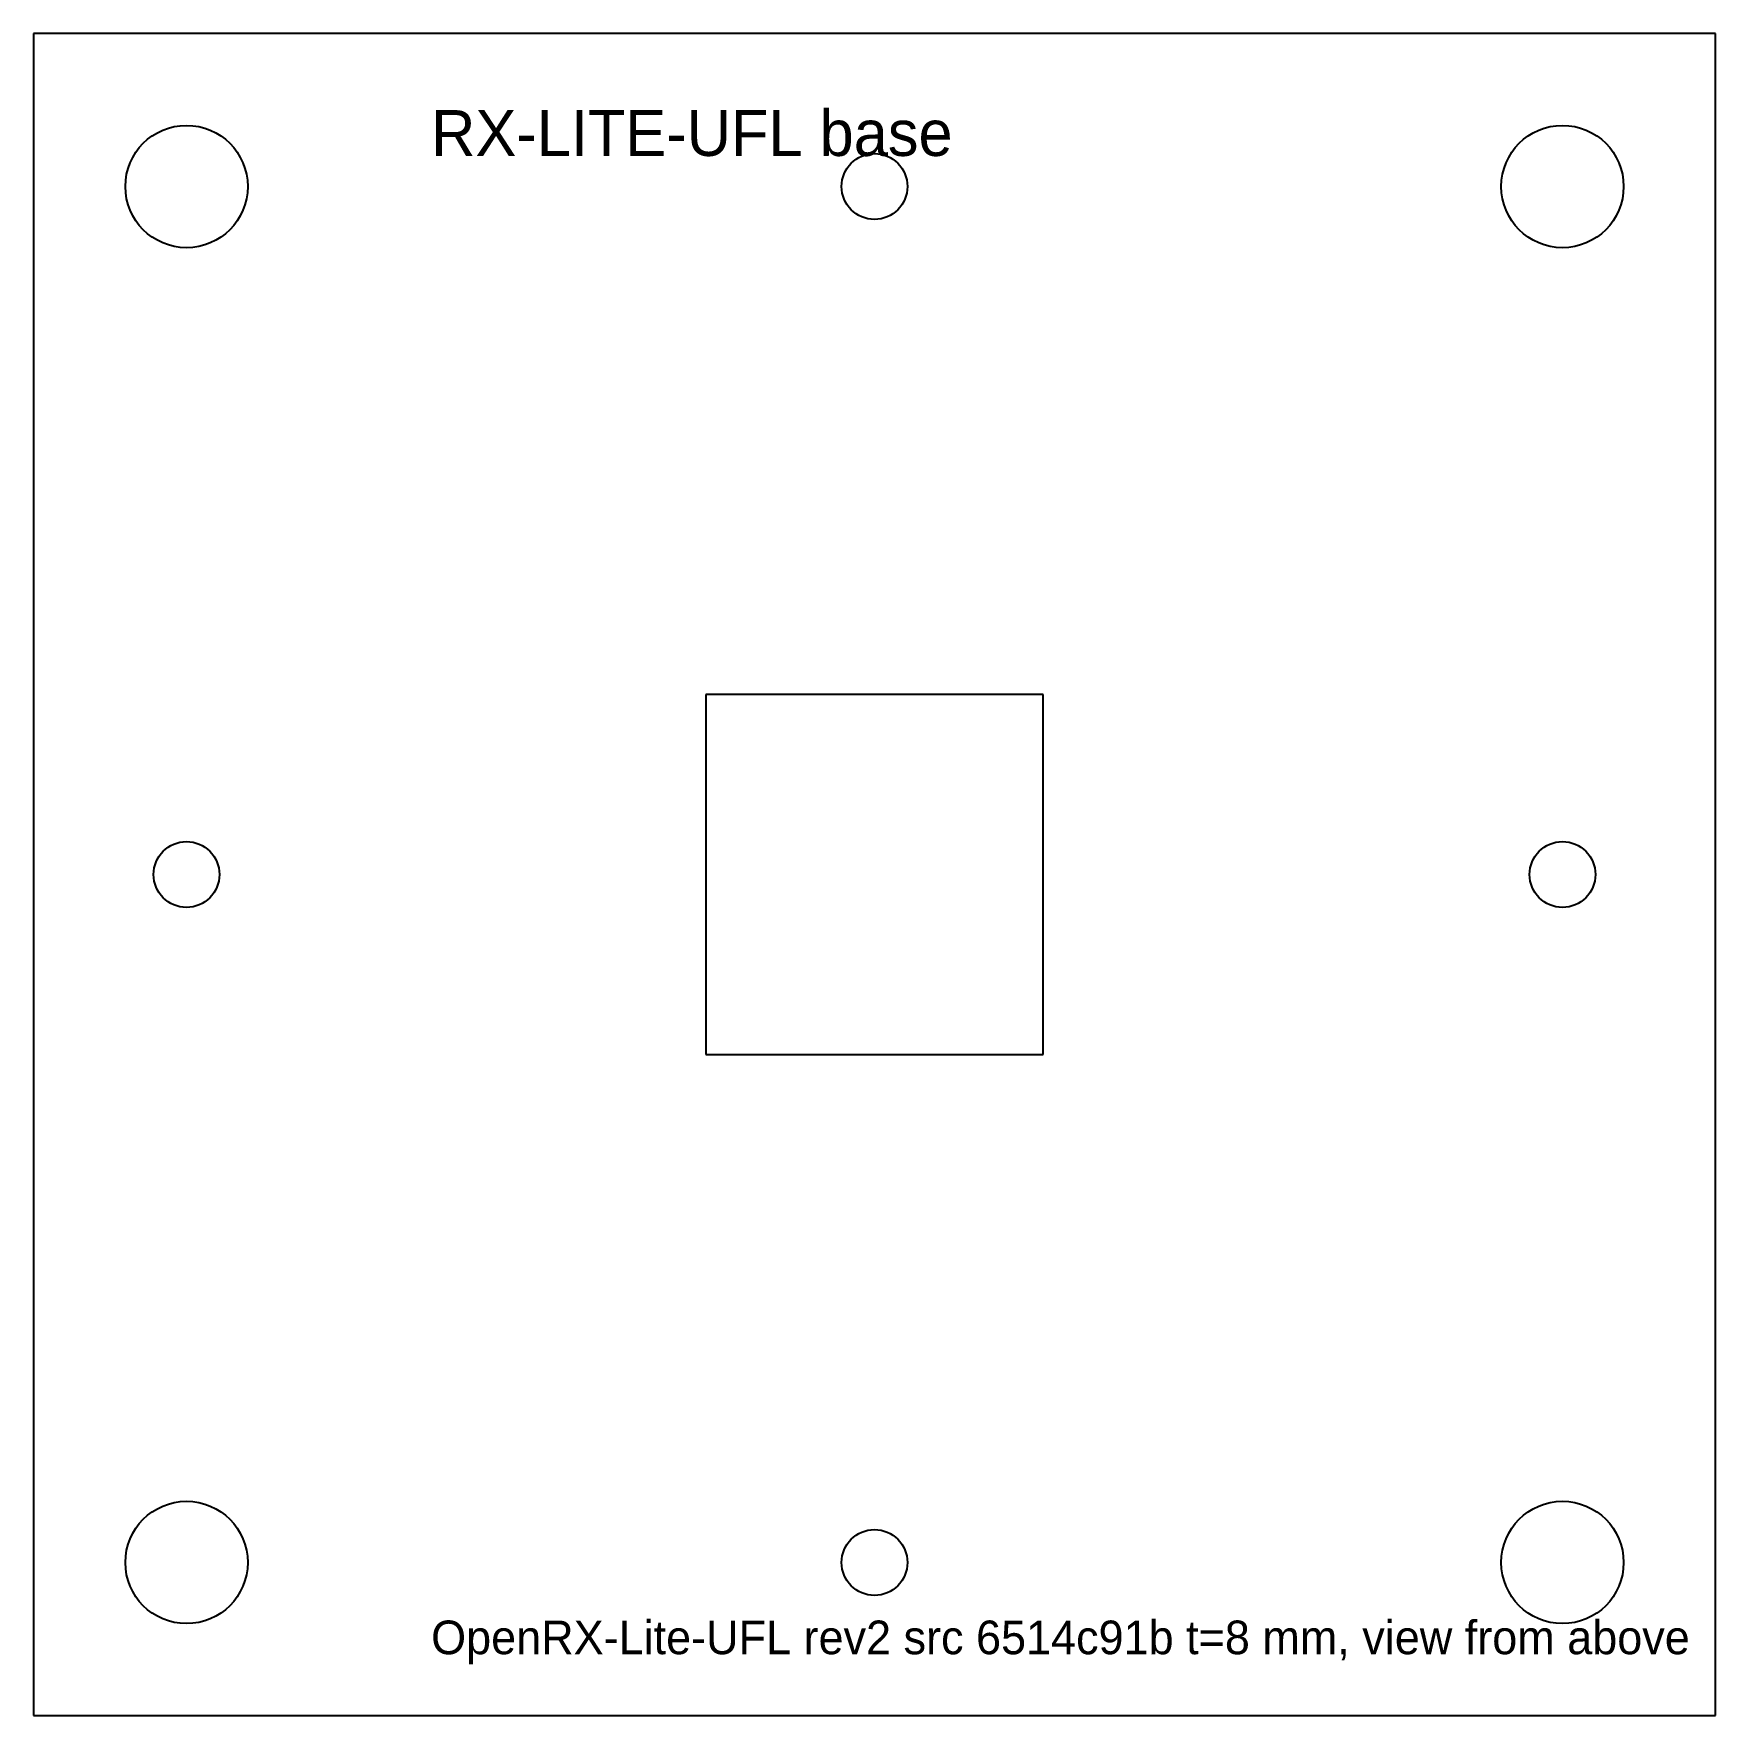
# Model space of a CAD drawing. Header units: millimetres. Extents: x -55 to 55, y -55 to 55.
import ezdxf

# ---------------------------------------------------------------- set-up
doc = ezdxf.new("R2010")
doc.units = ezdxf.units.MM

msp = doc.modelspace()

# ---------------------------------------------------------------- linework, layer by layer
at = {"layer": 'CUT'}
for p, q in [((55, 55), (-55, 55)), ((-55, 55), (-55, -55)), ((55, -55), (55, 55)), ((11.025, 11.775), (-11.025, 11.775)), ((-11.025, 11.775), (-11.025, -11.775)), ((11.025, -11.775), (11.025, 11.775)), ((-11.025, -11.775), (11.025, -11.775)), ((-55, -55), (55, -55))]:
    msp.add_line(p, q, dxfattribs=at)
for centre, radius in [((-45, 45), 4), ((45, 45), 4), ((0, 45), 2.15), ((-45, 0), 2.15), ((45, 0), 2.15), ((-45, -45), 4), ((45, -45), 4), ((0, -45), 2.15)]:
    msp.add_circle(centre, radius, dxfattribs=at)

# ---------------------------------------------------------------- texts
at = {"layer": 'ENGRAVE'}
for s, height, p in [('RX-LITE-UFL base', 3, (-29, 47)), ('OpenRX-Lite-UFL rev2 src 6514c91b t=8 mm, view from above', 2.2, (-29, -51))]:
    msp.add_text(s, height=height, dxfattribs=at).set_placement(p)

doc.saveas('drawing.dxf')
